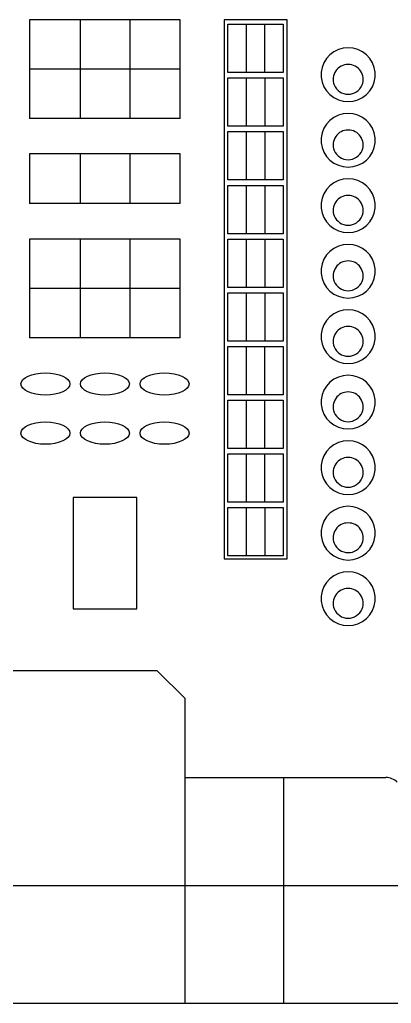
# Model space of a CAD drawing. Extents: x -49 to 275, y -8 to 142.
# Drawn here: x 79.86 to 85.48, y 20.09 to 34.97 of the extents above; entities that cross this region are included whole.
import ezdxf
from ezdxf.enums import TextEntityAlignment as Align

# ---------------------------------------------------------------- set-up
doc = ezdxf.new("R2010")
doc.units = 0
doc.header["$LTSCALE"] = 0.5
doc.header["$MEASUREMENT"] = 0
doc.layers.add('OBJECT', color=7, linetype='CONTINUOUS')
doc.layers.add('RISER', color=7, linetype='CONTINUOUS')
doc.styles.add('ARIAL', font='arial.ttf')

# ---------------------------------------------------------------- blocks, each defined once
blk = doc.blocks.new('*U48')
at = {"layer": 'RISER'}
for p, q in [((14.937, 5.951), (12.662, 5.951)), ((12.662, 5.951), (12.662, 4.459)), ((13.425, 5.951), (13.425, 4.459)), ((14.175, 5.951), (14.175, 4.459)), ((14.937, 4.459), (14.937, 5.951)), ((16.551, 5.951), (15.6, 5.951)), ((15.6, 5.951), (15.6, -2.2)), ((16.551, -2.2), (16.551, 5.951)), ((15.656, 5.882), (16.494, 5.882)), ((15.656, 5.151), (15.656, 5.882)), ((15.936, 5.882), (15.936, 5.151)), ((16.215, 5.151), (16.215, 5.882)), ((16.494, 5.882), (16.494, 5.151)), ((14.937, 5.201), (12.662, 5.201)), ((16.494, 5.151), (15.656, 5.151)), ((15.656, 5.07), (16.494, 5.07)), ((15.656, 4.339), (15.656, 5.07)), ((15.936, 5.153), (15.936, 5.154)), ((15.936, 5.07), (15.936, 4.339)), ((16.215, 5.154), (16.215, 5.153)), ((16.215, 5.07), (16.215, 4.339)), ((16.494, 5.07), (16.494, 4.339)), ((14.937, 4.459), (12.662, 4.459)), ((16.494, 4.339), (15.656, 4.339)), ((15.936, 4.341), (15.936, 4.342)), ((16.215, 4.342), (16.215, 4.341)), ((15.656, 4.258), (16.494, 4.258)), ((15.656, 3.527), (15.656, 4.258)), ((15.936, 4.258), (15.936, 3.527)), ((16.215, 4.258), (16.215, 3.527)), ((16.494, 4.258), (16.494, 3.527)), ((14.937, 3.921), (12.662, 3.921)), ((12.662, 3.921), (12.662, 3.171)), ((13.425, 3.921), (13.425, 3.171)), ((14.175, 3.921), (14.175, 3.171)), ((14.937, 3.171), (14.937, 3.921)), ((16.494, 3.527), (15.656, 3.527)), ((15.656, 3.446), (16.494, 3.446)), ((15.656, 2.715), (15.656, 3.446)), ((15.936, 3.529), (15.936, 3.53)), ((15.936, 3.446), (15.936, 2.715)), ((16.215, 3.53), (16.215, 3.529)), ((16.215, 3.446), (16.215, 2.715)), ((16.494, 3.446), (16.494, 2.715)), ((14.937, 3.171), (12.662, 3.171)), ((16.494, 2.715), (15.656, 2.715)), ((15.936, 2.717), (15.936, 2.718)), ((16.215, 2.718), (16.215, 2.717)), ((14.937, 2.633), (12.662, 2.633)), ((12.662, 2.633), (12.662, 1.141)), ((13.425, 2.633), (13.425, 1.141)), ((14.175, 2.633), (14.175, 1.141)), ((14.937, 1.141), (14.937, 2.633)), ((15.656, 2.634), (16.494, 2.634)), ((15.656, 1.903), (15.656, 2.634)), ((15.936, 2.634), (15.936, 1.903)), ((16.215, 2.634), (16.215, 1.903)), ((16.494, 2.634), (16.494, 1.903)), ((14.937, 1.884), (12.662, 1.884)), ((16.494, 1.903), (15.656, 1.903)), ((15.656, 1.822), (16.494, 1.822)), ((15.656, 1.091), (15.656, 1.822)), ((15.936, 1.905), (15.936, 1.906)), ((15.936, 1.822), (15.936, 1.091)), ((16.215, 1.906), (16.215, 1.905)), ((16.215, 1.822), (16.215, 1.091)), ((16.494, 1.822), (16.494, 1.091)), ((14.937, 1.141), (12.662, 1.141)), ((16.494, 1.091), (15.656, 1.091)), ((15.936, 1.093), (15.936, 1.094)), ((16.215, 1.094), (16.215, 1.093)), ((15.656, 1.01), (16.494, 1.01)), ((15.656, 0.279), (15.656, 1.01)), ((15.936, 1.01), (15.936, 0.279)), ((16.215, 0.279), (16.215, 1.01)), ((16.494, 1.01), (16.494, 0.279)), ((16.494, 0.279), (15.656, 0.279)), ((15.656, 0.198), (16.494, 0.198)), ((15.656, -0.533), (15.656, 0.198)), ((15.936, 0.281), (15.936, 0.282)), ((15.936, 0.198), (15.936, -0.533)), ((16.215, 0.282), (16.215, 0.281)), ((16.215, -0.533), (16.215, 0.198)), ((16.494, 0.198), (16.494, -0.533)), ((16.494, -0.533), (15.656, -0.533)), ((15.936, -0.531), (15.936, -0.53)), ((16.215, -0.53), (16.215, -0.531)), ((15.656, -0.614), (16.494, -0.614)), ((15.656, -1.345), (15.656, -0.614)), ((15.936, -0.614), (15.936, -1.345)), ((16.215, -1.345), (16.215, -0.614)), ((16.494, -0.614), (16.494, -1.345)), ((14.28, -1.273), (13.32, -1.273)), ((13.32, -1.273), (13.32, -2.957)), ((14.28, -2.957), (14.28, -1.273)), ((16.494, -1.345), (15.656, -1.345)), ((15.656, -1.426), (16.494, -1.426)), ((15.656, -2.157), (15.656, -1.426)), ((15.936, -1.343), (15.936, -1.342)), ((15.936, -1.426), (15.936, -2.157)), ((16.215, -1.342), (16.215, -1.343)), ((16.215, -1.426), (16.215, -2.157)), ((16.494, -1.426), (16.494, -2.157)), ((15.6, -2.2), (16.551, -2.2)), ((16.494, -2.157), (15.656, -2.157)), ((15.936, -2.155), (15.936, -2.154)), ((16.215, -2.154), (16.215, -2.155)), ((13.32, -2.957), (14.28, -2.957)), ((14.59, -3.897), (3.41, -3.897)), ((14.59, -3.897), (15.01, -4.313)), ((15.01, -8.923), (15.01, -4.313)), ((15.01, -5.507), (18.043, -5.507)), ((16.5, -5.507), (16.5, -8.923)), ((27.93, -7.148), (-27.03, -7.148)), ((-27.58, -8.923), (27.58, -8.922))]:
    blk.add_line(p, q, dxfattribs=at)
at = {"layer": 'RISER', "flags": 128}
for points in [[(17.475, 4.713), (17.55, 4.72), (17.623, 4.74), (17.691, 4.774), (17.751, 4.819), (17.802, 4.874), (17.842, 4.938), (17.869, 5.008), (17.883, 5.082), (17.883, 5.157), (17.869, 5.23), (17.842, 5.3), (17.802, 5.364), (17.751, 5.419), (17.691, 5.464), (17.623, 5.498), (17.55, 5.518), (17.475, 5.525), (17.4, 5.518), (17.327, 5.498), (17.259, 5.464), (17.199, 5.419), (17.148, 5.364), (17.108, 5.3), (17.081, 5.23), (17.067, 5.157), (17.067, 5.082), (17.081, 5.008), (17.108, 4.938), (17.148, 4.874), (17.199, 4.819), (17.259, 4.774), (17.327, 4.74), (17.4, 4.72), (17.475, 4.713)], [(17.475, 3.723), (17.55, 3.73), (17.623, 3.75), (17.691, 3.784), (17.751, 3.829), (17.802, 3.884), (17.842, 3.948), (17.869, 4.018), (17.883, 4.091), (17.883, 4.166), (17.869, 4.24), (17.842, 4.31), (17.802, 4.373), (17.751, 4.429), (17.691, 4.474), (17.623, 4.507), (17.55, 4.528), (17.475, 4.535), (17.4, 4.528), (17.327, 4.507), (17.259, 4.474), (17.199, 4.429), (17.148, 4.373), (17.108, 4.31), (17.081, 4.24), (17.067, 4.166), (17.067, 4.091), (17.081, 4.018), (17.108, 3.948), (17.148, 3.884), (17.199, 3.829), (17.259, 3.784), (17.327, 3.75), (17.4, 3.73), (17.475, 3.723)], [(17.475, 2.733), (17.55, 2.739), (17.623, 2.76), (17.691, 2.793), (17.751, 2.838), (17.802, 2.894), (17.842, 2.958), (17.869, 3.027), (17.883, 3.101), (17.883, 3.176), (17.869, 3.25), (17.842, 3.319), (17.802, 3.383), (17.751, 3.439), (17.691, 3.484), (17.623, 3.517), (17.55, 3.538), (17.475, 3.545), (17.4, 3.538), (17.327, 3.517), (17.259, 3.484), (17.199, 3.439), (17.148, 3.383), (17.108, 3.319), (17.081, 3.25), (17.067, 3.176), (17.067, 3.101), (17.081, 3.027), (17.108, 2.958), (17.148, 2.894), (17.199, 2.838), (17.259, 2.793), (17.327, 2.76), (17.4, 2.739), (17.475, 2.733)], [(17.475, 1.742), (17.55, 1.749), (17.623, 1.77), (17.691, 1.803), (17.751, 1.848), (17.802, 1.904), (17.842, 1.967), (17.869, 2.037), (17.883, 2.111), (17.883, 2.186), (17.869, 2.259), (17.842, 2.329), (17.802, 2.393), (17.751, 2.448), (17.691, 2.493), (17.623, 2.527), (17.55, 2.547), (17.475, 2.554), (17.4, 2.547), (17.327, 2.527), (17.259, 2.493), (17.199, 2.448), (17.148, 2.393), (17.108, 2.329), (17.081, 2.259), (17.067, 2.186), (17.067, 2.111), (17.081, 2.037), (17.108, 1.967), (17.148, 1.904), (17.199, 1.848), (17.259, 1.803), (17.327, 1.77), (17.4, 1.749), (17.475, 1.742)], [(17.475, 0.752), (17.55, 0.759), (17.623, 0.779), (17.691, 0.813), (17.751, 0.858), (17.802, 0.913), (17.842, 0.977), (17.869, 1.047), (17.883, 1.121), (17.883, 1.195), (17.869, 1.269), (17.842, 1.339), (17.802, 1.403), (17.751, 1.458), (17.691, 1.503), (17.623, 1.537), (17.55, 1.557), (17.475, 1.564), (17.4, 1.557), (17.327, 1.537), (17.259, 1.503), (17.199, 1.458), (17.148, 1.403), (17.108, 1.339), (17.081, 1.269), (17.067, 1.195), (17.067, 1.121), (17.081, 1.047), (17.108, 0.977), (17.148, 0.913), (17.199, 0.858), (17.259, 0.813), (17.327, 0.779), (17.4, 0.759), (17.475, 0.752)], [(17.475, -0.238), (17.55, -0.231), (17.623, -0.211), (17.691, -0.177), (17.751, -0.132), (17.802, -0.077), (17.842, -0.013), (17.869, 0.057), (17.883, 0.13), (17.883, 0.205), (17.869, 0.279), (17.842, 0.349), (17.802, 0.412), (17.751, 0.468), (17.691, 0.513), (17.623, 0.546), (17.55, 0.567), (17.475, 0.574), (17.4, 0.567), (17.327, 0.546), (17.259, 0.513), (17.199, 0.468), (17.148, 0.412), (17.108, 0.349), (17.081, 0.279), (17.067, 0.205), (17.067, 0.13), (17.081, 0.057), (17.108, -0.013), (17.148, -0.077), (17.199, -0.132), (17.259, -0.177), (17.327, -0.211), (17.4, -0.231), (17.475, -0.238)], [(17.475, -1.229), (17.55, -1.222), (17.623, -1.201), (17.691, -1.168), (17.751, -1.123), (17.802, -1.067), (17.842, -1.004), (17.869, -0.934), (17.883, -0.86), (17.883, -0.785), (17.869, -0.711), (17.842, -0.642), (17.802, -0.578), (17.751, -0.523), (17.691, -0.477), (17.623, -0.444), (17.55, -0.423), (17.475, -0.417), (17.4, -0.423), (17.327, -0.444), (17.259, -0.477), (17.199, -0.523), (17.148, -0.578), (17.108, -0.642), (17.081, -0.711), (17.067, -0.785), (17.067, -0.86), (17.081, -0.934), (17.108, -1.004), (17.148, -1.067), (17.199, -1.123), (17.259, -1.168), (17.327, -1.201), (17.4, -1.222), (17.475, -1.229)], [(17.475, -2.219), (17.55, -2.212), (17.623, -2.191), (17.691, -2.158), (17.751, -2.113), (17.802, -2.058), (17.842, -1.994), (17.869, -1.924), (17.883, -1.85), (17.883, -1.775), (17.869, -1.702), (17.842, -1.632), (17.802, -1.568), (17.751, -1.513), (17.691, -1.468), (17.623, -1.434), (17.55, -1.414), (17.475, -1.407), (17.4, -1.414), (17.327, -1.434), (17.259, -1.468), (17.199, -1.513), (17.148, -1.568), (17.108, -1.632), (17.081, -1.702), (17.067, -1.775), (17.067, -1.85), (17.081, -1.924), (17.108, -1.994), (17.148, -2.058), (17.199, -2.113), (17.259, -2.158), (17.327, -2.191), (17.4, -2.212), (17.475, -2.219)], [(17.475, -3.209), (17.55, -3.202), (17.623, -3.182), (17.691, -3.148), (17.751, -3.103), (17.802, -3.048), (17.842, -2.984), (17.869, -2.914), (17.883, -2.841), (17.883, -2.766), (17.869, -2.692), (17.842, -2.622), (17.802, -2.558), (17.751, -2.503), (17.691, -2.458), (17.623, -2.425), (17.55, -2.404), (17.475, -2.397), (17.4, -2.404), (17.327, -2.425), (17.259, -2.458), (17.199, -2.503), (17.148, -2.558), (17.108, -2.622), (17.081, -2.692), (17.067, -2.766), (17.067, -2.841), (17.081, -2.914), (17.108, -2.984), (17.148, -3.048), (17.199, -3.103), (17.259, -3.148), (17.327, -3.182), (17.4, -3.202), (17.475, -3.209)]]:
    blk.add_lwpolyline(points, dxfattribs=at)
at = {"layer": 'RISER'}
for centre, radius, start, end in [((17.473, 5.049), 0.225, 89.5704, 201.7712), ((17.477, 5.049), 0.225, 338.1736, 90.4297), ((17.475, 5.051), 0.228, 202.2851, 337.6606), ((17.473, 4.058), 0.225, 89.5704, 201.7712), ((17.477, 4.058), 0.225, 338.1736, 90.4297), ((17.475, 4.061), 0.228, 202.2851, 337.6606), ((17.473, 3.068), 0.225, 89.5704, 201.7712), ((17.477, 3.068), 0.225, 338.1736, 90.4297), ((17.475, 3.071), 0.228, 202.2851, 337.6606), ((17.473, 2.078), 0.225, 89.5704, 201.7712), ((17.477, 2.078), 0.225, 338.1736, 90.4297), ((17.475, 2.081), 0.228, 202.2851, 337.6606), ((17.473, 1.088), 0.225, 89.5704, 201.7712), ((17.477, 1.088), 0.225, 338.1736, 90.4297), ((17.475, 1.09), 0.228, 202.2851, 337.6606), ((17.473, 0.097), 0.225, 89.5704, 201.7712), ((17.477, 0.097), 0.225, 338.1736, 90.4297), ((17.475, 0.1), 0.228, 202.2851, 337.6606), ((17.473, -0.893), 0.225, 89.5704, 201.7712), ((17.477, -0.893), 0.225, 338.1736, 90.4297), ((17.475, -0.89), 0.228, 202.2851, 337.6606), ((17.473, -1.883), 0.225, 89.5704, 201.7712), ((17.477, -1.883), 0.225, 338.1736, 90.4297), ((17.475, -1.88), 0.228, 202.2851, 337.6606), ((17.473, -2.874), 0.225, 89.5704, 201.7712), ((17.477, -2.874), 0.225, 338.1736, 90.4297), ((17.475, -2.871), 0.228, 202.2851, 337.6606), ((18.043, -5.758), 0.251, 45.8451, 90.0462)]:
    blk.add_arc(centre, radius, start, end, dxfattribs=at)
for centre in [(12.9, 0.443), (13.8, 0.443), (14.7, 0.443), (12.9, -0.3), (13.8, -0.3), (14.7, -0.3)]:
    blk.add_ellipse(centre, major_axis=(0.37, 0), ratio=0.454988, dxfattribs=at)
at = {"layer": 'RISER', "color": 1, "style": 'ARIAL'}
blk.add_attdef('STATIONID', text='', height=0.688, dxfattribs=at).set_placement((0, 17.891), align=Align.CENTER)
blk.add_attdef('DRAWINGREF', text='', height=0.688, dxfattribs=at).set_placement((0, -9.423), align=Align.TOP_CENTER)

msp = doc.modelspace()

# ---------------------------------------------------------------- block references
at = {"layer": 'OBJECT'}
msp.add_blockref('*U48', (67.35, 29.015), dxfattribs=at)

doc.saveas('drawing.dxf')
